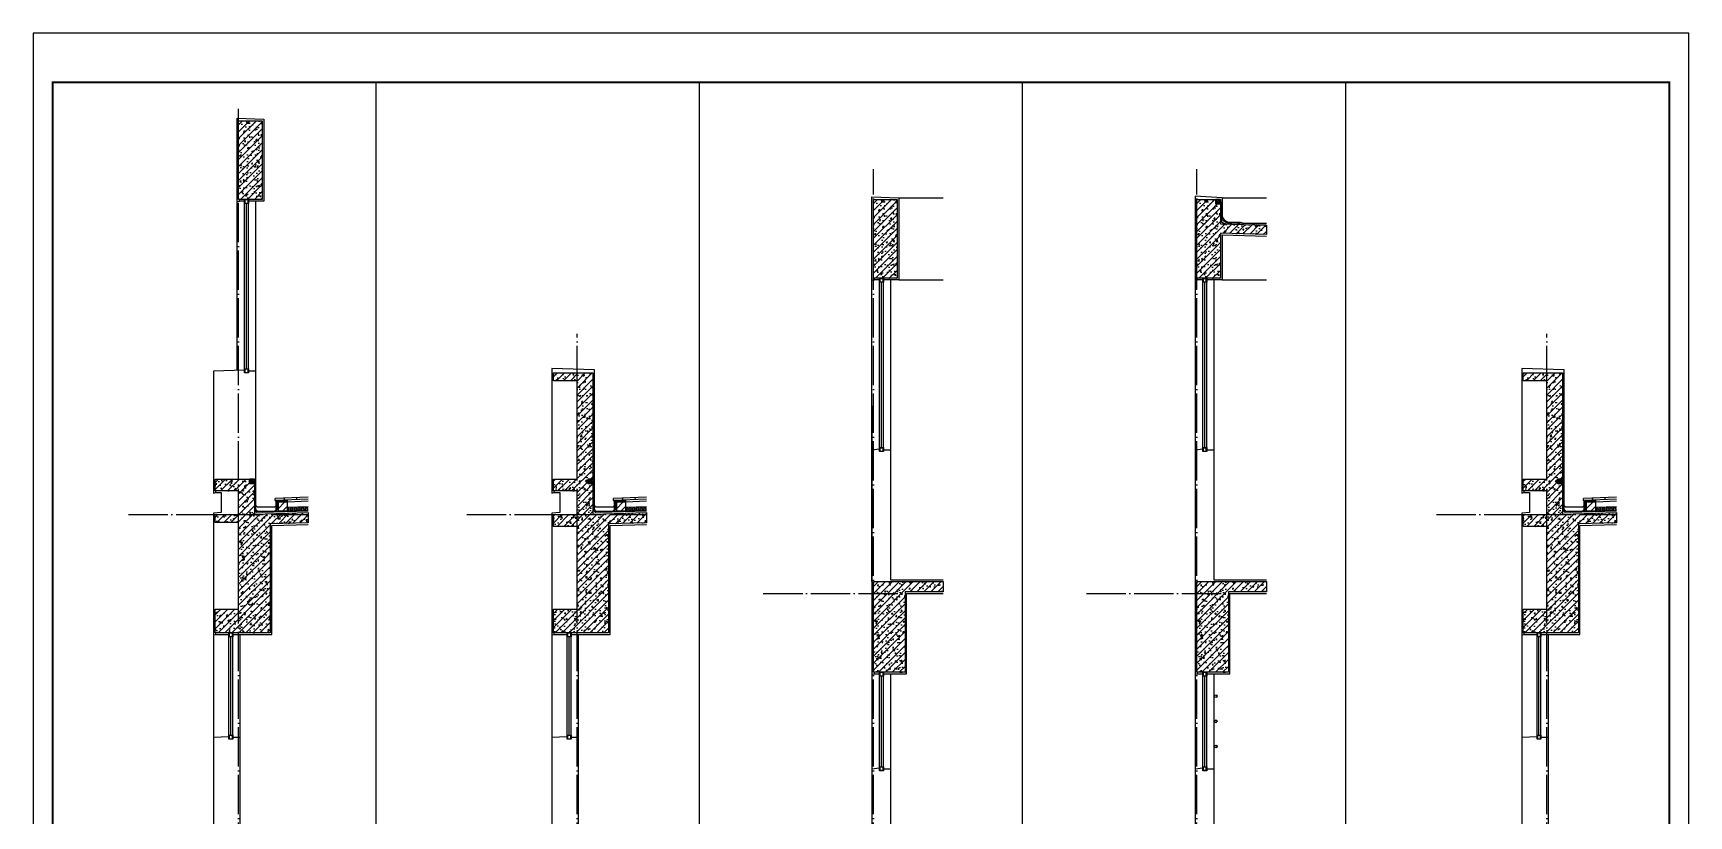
# Model space of a CAD drawing. Extents: x 6843040 to 15500510, y -6507076 to -4940511.
# Drawn here: x 7622712 to 7643738, y -6163807 to -6153872 of the extents above; entities that cross this region are included whole.
import ezdxf

# ---------------------------------------------------------------- set-up
doc = ezdxf.new("R2010")
doc.units = 0
doc.header["$LTSCALE"] = 1000
doc.header["$MEASUREMENT"] = 0
doc.linetypes.add('DOTE', pattern=[2.42, 2, -0.2, 0.02, -0.2])
doc.linetypes.add('HIDDEN2', pattern=[0.1875, 0.125, -0.0625])
for name, color, linetype in [('COLUMN', 10, 'Continuous'), ('DOTE', 8, 'DOTE'), ('E_LINE_1', 1, 'Continuous'), ('E_LINE_4', 5, 'Continuous'), ('E_LINE_5', 8, 'Continuous'), ('HATCH', 9, 'Continuous'), ('plan-1', 40, 'Continuous'), ('PUB_HATCH', 8, 'Continuous'), ('PUB_TITLE', 4, 'Continuous'), ('RAIL', 163, 'Continuous'), ('SOLID_HATCH', 251, 'Continuous'), ('WALL', 1, 'Continuous'), ('WINDOW', 4, 'Continuous'), ('批荡层', 213, 'Continuous')]:
    doc.layers.add(name, color=color, linetype=linetype)
pattern_1 = [(45, (8688.96, -294566.46), (-44.19417382, 44.19417382), []), (50, (8688.96, -294566.46), (179.3150457, -15.6880337), [18.75, -206.25]), (355, (8688.96, -294566.46), (-34.6878334, 188.0480334), [15, -165]), (100.4514, (8703.9, -294567.77), (144.6273454, 172.3598855), [15.9350475, -175.285528]), (46.1842, (8688.96, -294516.46), (266.810262, -41.3797536), [28.125, -309.375]), (96.6356, (8711.2, -294519.9), (233.6656764, 243.529468), [23.902572, -262.92825]), (351.1842, (8688.96, -294516.46), (233.665486, 243.52965), [22.5, -247.5]), (21, (8713.96, -294528.96), (149.226763, -100.6547227), [18.75, -206.25]), (326, (8713.96, -294528.96), (60.828833, 181.2875113), [15, -165]), (71.4514, (8726.4, -294537.35), (210.055657, 80.6326242), [15.9350475, -175.285528]), (37.5, (8688.96, -294566.46), (3.03996383, 83.22346346), [0, -163, 0, -167.5, 0, -165.625]), (7.5, (8688.96, -294566.46), (65.7673844, 98.602928), [0, -95.5, 0, -159.25, 0, -63.125]), (327.5, (8633.21, -294566.46), (133.45560904, -5.63871793), [0, -62.5, 0, -195, 0, -258.75]), (317.5, (8608.21, -294566.46), (145.7965423, 25.0262456), [0, -81.25, 0, -129.5, 0, -183.75])]
pattern_2 = [(45, (16751.246, -295566.46), (-44.19417382, 44.19417382), []), (50, (16751.25, -295566.46), (179.3150457, -15.6880337), [18.75, -206.25]), (355, (16751.25, -295566.46), (-34.6878334, 188.0480334), [15, -165]), (100.4514, (16766.19, -295567.77), (144.6273454, 172.3598855), [15.9350475, -175.285528]), (46.1842, (16751.25, -295516.46), (266.810262, -41.3797536), [28.125, -309.375]), (96.6356, (16773.48, -295519.9), (233.6656764, 243.529468), [23.902572, -262.92825]), (351.1842, (16751.25, -295516.46), (233.665486, 243.52965), [22.5, -247.5]), (21, (16776.25, -295528.96), (149.226763, -100.6547227), [18.75, -206.25]), (326, (16776.25, -295528.96), (60.828833, 181.2875113), [15, -165]), (71.4514, (16788.68, -295537.35), (210.055657, 80.6326242), [15.9350475, -175.285528]), (37.5, (16751.246, -295566.46), (3.03996383, 83.22346346), [0, -163, 0, -167.5, 0, -165.625]), (7.5, (16751.25, -295566.46), (65.7673844, 98.602928), [0, -95.5, 0, -159.25, 0, -63.125]), (327.5, (16695.496, -295566.46), (133.45560904, -5.63871793), [0, -62.5, 0, -195, 0, -258.75]), (317.5, (16670.5, -295566.46), (145.7965423, 25.0262456), [0, -81.25, 0, -129.5, 0, -183.75])]
pattern_3 = [(45, (20856.246, -295566.46), (-44.19417382, 44.19417382), []), (50, (20856.25, -295566.46), (179.3150457, -15.6880337), [18.75, -206.25]), (355, (20856.25, -295566.46), (-34.6878334, 188.0480334), [15, -165]), (100.4514, (20871.19, -295567.77), (144.6273454, 172.3598855), [15.9350475, -175.285528]), (46.1842, (20856.25, -295516.46), (266.810262, -41.3797536), [28.125, -309.375]), (96.6356, (20878.48, -295519.9), (233.6656764, 243.529468), [23.902572, -262.92825]), (351.1842, (20856.25, -295516.46), (233.665486, 243.52965), [22.5, -247.5]), (21, (20881.25, -295528.96), (149.226763, -100.6547227), [18.75, -206.25]), (326, (20881.25, -295528.96), (60.828833, 181.2875113), [15, -165]), (71.4514, (20893.68, -295537.35), (210.055657, 80.6326242), [15.9350475, -175.285528]), (37.5, (20856.246, -295566.46), (3.03996383, 83.22346346), [0, -163, 0, -167.5, 0, -165.625]), (7.5, (20856.25, -295566.46), (65.7673844, 98.602928), [0, -95.5, 0, -159.25, 0, -63.125]), (327.5, (20800.496, -295566.46), (133.45560904, -5.63871793), [0, -62.5, 0, -195, 0, -258.75]), (317.5, (20775.5, -295566.46), (145.7965423, 25.0262456), [0, -81.25, 0, -129.5, 0, -183.75])]

# ---------------------------------------------------------------- blocks, each defined once
blk = doc.blocks.new('护窗栏杆1')
at = {"layer": 'RAIL'}
for centre, radius in [((7607611, -5917854), 17.5), ((7607611, -5917854), 16), ((7607611, -5918174), 17.5), ((7607611, -5918174), 16), ((7607611, -5918494), 17.5), ((7607611, -5918494), 16)]:
    blk.add_circle(centre, radius, dxfattribs=at)

msp = doc.modelspace()

# ---------------------------------------------------------------- hatches: boundary and pattern name
at = {"layer": 'HATCH'}
h = msp.add_hatch(dxfattribs=at)
h.set_pattern_fill('多孔材料', color=256, scale=6, style=0)
h.set_pattern_definition([(135, (7706210.968, -6179089.071), (12.000012, 12.000012), []), (45, (7706210.968, -6179089.071), (12.000012, -12.000012), [])])
h.paths.add_polyline_path([(7637729.5, -6156008.1), (7637729.5, -6155983.9), (7637789.5, -6155983.9), (7637789.5, -6156035.7)])
edge = h.paths.add_edge_path()
edge.add_line((7637729.5, -6156010.1), (7637729.5, -6156013.9))
edge.add_line((7637729.5, -6156010.1), (7637789.5, -6156036.2))
edge.add_line((7637789.5, -6156036.2), (7637789.5, -6156040))
edge.add_line((7637789.5, -6156040), (7637759.1, -6156021.7))
edge.add_line((7637759.1, -6156021.7), (7637729.5, -6156013.9))
h.paths.add_polyline_path([(7637729.5, -6156013.9), (7637759.1, -6156021.7), (7637789.5, -6156040), (7637789.5, -6156043.9), (7637729.5, -6156043.9)])
h = msp.add_hatch(dxfattribs=at)
h.set_pattern_fill('多孔材料', color=256, scale=6, style=0)
h.set_pattern_definition([(135, (7682237.804, -6182638.995), (12.000012, 12.000012), []), (45, (7682237.804, -6182638.995), (12.000012, -12.000012), [])])
h.paths.add_polyline_path([(7625461.7, -6159558), (7625461.7, -6159533.8), (7625521.7, -6159533.8), (7625521.7, -6159585.6)])
edge = h.paths.add_edge_path()
edge.add_line((7625461.7, -6159560), (7625461.7, -6159563.8))
edge.add_line((7625461.7, -6159560), (7625521.7, -6159586.1))
edge.add_line((7625521.7, -6159586.1), (7625521.7, -6159589.9))
edge.add_line((7625521.7, -6159589.9), (7625491.3, -6159571.6))
edge.add_line((7625491.3, -6159571.6), (7625461.7, -6159563.8))
h.paths.add_polyline_path([(7625461.7, -6159563.8), (7625491.3, -6159571.6), (7625521.7, -6159589.9), (7625521.7, -6159593.8), (7625461.7, -6159593.8)])
h = msp.add_hatch(dxfattribs=at)
h.set_pattern_fill('多孔材料', color=256, scale=6, style=0)
h.set_pattern_definition([(135, (7686534.874, -6182638.995), (12.000012, 12.000012), []), (45, (7686534.874, -6182638.995), (12.000012, -12.000012), [])])
h.paths.add_polyline_path([(7629758.8, -6159558), (7629758.8, -6159533.8), (7629818.8, -6159533.8), (7629818.8, -6159585.6)])
edge = h.paths.add_edge_path()
edge.add_line((7629758.8, -6159560), (7629758.8, -6159563.8))
edge.add_line((7629758.8, -6159560), (7629818.8, -6159586.1))
edge.add_line((7629818.8, -6159586.1), (7629818.8, -6159589.9))
edge.add_line((7629818.8, -6159589.9), (7629788.4, -6159571.6))
edge.add_line((7629788.4, -6159571.6), (7629758.8, -6159563.8))
h.paths.add_polyline_path([(7629758.8, -6159563.8), (7629788.4, -6159571.6), (7629818.8, -6159589.9), (7629818.8, -6159593.8), (7629758.8, -6159593.8)])
h = msp.add_hatch(dxfattribs=at)
h.set_pattern_fill('多孔材料', color=256, scale=6, style=0)
h.set_pattern_definition([(135, (7698849.874, -6182638.995), (12.000012, 12.000012), []), (45, (7698849.874, -6182638.995), (12.000012, -12.000012), [])])
h.paths.add_polyline_path([(7642073.8, -6159558), (7642073.8, -6159533.8), (7642133.8, -6159533.8), (7642133.8, -6159585.6)])
edge = h.paths.add_edge_path()
edge.add_line((7642073.8, -6159560), (7642073.8, -6159563.8))
edge.add_line((7642073.8, -6159560), (7642133.8, -6159586.1))
edge.add_line((7642133.8, -6159586.1), (7642133.8, -6159589.9))
edge.add_line((7642133.8, -6159589.9), (7642103.4, -6159571.6))
edge.add_line((7642103.4, -6159571.6), (7642073.8, -6159563.8))
h.paths.add_polyline_path([(7642073.8, -6159563.8), (7642103.4, -6159571.6), (7642133.8, -6159589.9), (7642133.8, -6159593.8), (7642073.8, -6159593.8)])
at = {"layer": 'PUB_HATCH'}
h = msp.add_hatch(dxfattribs=at)
h.set_pattern_fill('钢筋混凝土', color=256, scale=25, style=0)
h.set_pattern_definition(pattern_1)
h.paths.add_polyline_path([(7625622.2, -6155983.9), (7625322.2, -6155983.9), (7625322.2, -6154983.9), (7625622.2, -6154983.9)])
h = msp.add_hatch(dxfattribs=at)
h.set_pattern_fill('钢筋混凝土', color=256, scale=25, style=0)
h.set_pattern_definition(pattern_2)
h.paths.add_polyline_path([(7633684.5, -6156983.9), (7633384.5, -6156983.9), (7633384.5, -6155983.9), (7633684.5, -6155983.9)])
h = msp.add_hatch(dxfattribs=at)
h.set_pattern_fill('钢筋混凝土', color=256, scale=25, style=0)
h.set_pattern_definition(pattern_3)
h.paths.add_polyline_path([(7637789.5, -6156412.8), (7637789.5, -6156983.9), (7637489.5, -6156983.9), (7637489.5, -6155983.9), (7637789.5, -6155983.9), (7637789.5, -6156292.7), (7638373.4, -6156308.9), (7638373.4, -6156429.9)])
h = msp.add_hatch(dxfattribs=at)
h.set_pattern_fill('钢筋混凝土', color=256, scale=25, style=0)
h.set_pattern_definition([(45, (-409.26, 0), (-44.19417382, 44.19417382), []), (50, (-409.26, 0), (179.3150457, -15.6880337), [18.75, -206.25]), (355, (-409.26, 0), (-34.6878334, 188.0480334), [15, -165]), (100.4514, (-394.32, -1.3), (144.6273454, 172.3598855), [15.9350475, -175.285528]), (46.1842, (-409.26, 50), (266.810262, -41.3797536), [28.125, -309.375]), (96.6356, (-387.03, 46.55), (233.6656764, 243.529468), [23.902572, -262.92825]), (351.1842, (-409.26, 50), (233.665486, 243.52965), [22.5, -247.5]), (21, (-384.26, 37.5), (149.226763, -100.6547227), [18.75, -206.25]), (326, (-384.26, 37.5), (60.828833, 181.2875113), [15, -165]), (71.4514, (-371.83, 29.11), (210.055657, 80.6326242), [15.9350475, -175.285528]), (37.5, (-409.26, 0), (3.03996383, 83.22346346), [0, -163, 0, -167.5, 0, -165.625]), (7.5, (-409.26, 0), (65.7673844, 98.602928), [0, -95.5, 0, -159.25, 0, -63.125]), (327.5, (-465.01, 0), (133.45560904, -5.63871793), [0, -62.5, 0, -195, 0, -258.75]), (317.5, (-490.01, 0), (145.7965423, 25.0262456), [0, -81.25, 0, -129.5, 0, -183.75])])
h.paths.add_polyline_path([(7629619.2, -6159533.9), (7629619.1, -6158283.8), (7629319.2, -6158283.8), (7629319.2, -6158183.9), (7629819.1, -6158183.9), (7629819.1, -6159977.9), (7630503.2, -6159957.4), (7630503.2, -6160087.4), (7630019, -6160102), (7630019.3, -6161484), (7629319.2, -6161484), (7629319.2, -6161184), (7629619.2, -6161184), (7629619.3, -6160133.9), (7629319.2, -6160133.9), (7629319.2, -6159983.9), (7629619.2, -6159983.9), (7629619.2, -6159683.9), (7629319.2, -6159683.9), (7629319.2, -6159533.9)])
h = msp.add_hatch(dxfattribs=at)
h.set_pattern_fill('钢筋混凝土', color=256, scale=25, style=0)
h.set_pattern_definition([(45, (11905.74, 0), (-44.19417382, 44.19417382), []), (50, (11905.74, 0), (179.3150457, -15.6880337), [18.75, -206.25]), (355, (11905.74, 0), (-34.6878334, 188.0480334), [15, -165]), (100.4514, (11920.68, -1.3), (144.6273454, 172.3598855), [15.9350475, -175.285528]), (46.1842, (11905.74, 50), (266.810262, -41.3797536), [28.125, -309.375]), (96.6356, (11927.97, 46.55), (233.6656764, 243.529468), [23.902572, -262.92825]), (351.1842, (11905.74, 50), (233.665486, 243.52965), [22.5, -247.5]), (21, (11930.74, 37.5), (149.226763, -100.6547227), [18.75, -206.25]), (326, (11930.74, 37.5), (60.828833, 181.2875113), [15, -165]), (71.4514, (11943.17, 29.11), (210.055657, 80.6326242), [15.9350475, -175.285528]), (37.5, (11905.74, 0), (3.03996383, 83.22346346), [0, -163, 0, -167.5, 0, -165.625]), (7.5, (11905.74, 0), (65.7673844, 98.602928), [0, -95.5, 0, -159.25, 0, -63.125]), (327.5, (11849.99, 0), (133.45560904, -5.63871793), [0, -62.5, 0, -195, 0, -258.75]), (317.5, (11824.99, 0), (145.7965423, 25.0262456), [0, -81.25, 0, -129.5, 0, -183.75])])
h.paths.add_polyline_path([(7641934.2, -6159533.9), (7641934.1, -6158283.8), (7641634.2, -6158283.8), (7641634.2, -6158183.9), (7642134.1, -6158183.9), (7642134.1, -6159977.9), (7642818.2, -6159957.4), (7642818.2, -6160087.4), (7642334, -6160102), (7642334.3, -6161484), (7641634.2, -6161484), (7641634.2, -6161184), (7641934.2, -6161184), (7641934.3, -6160133.9), (7641634.2, -6160133.9), (7641634.2, -6159983.9), (7641934.2, -6159983.9), (7641934.2, -6159683.9), (7641634.2, -6159683.9), (7641634.2, -6159533.9)])
h = msp.add_hatch(dxfattribs=at)
h.set_pattern_fill('钢筋混凝土', color=256, scale=25, style=0)
h.set_pattern_definition(pattern_1)
h.paths.add_polyline_path([(7625522.2, -6159533.8), (7625522.1, -6159977.9), (7626206.2, -6159957.4), (7626206.2, -6160087.4), (7625721.9, -6160102), (7625722.2, -6161484), (7625022.2, -6161484), (7625022.2, -6161184), (7625322.2, -6161184), (7625322.2, -6160083.9), (7625022.2, -6160083.9), (7625022.2, -6159983.9), (7625322.2, -6159983.9), (7625322.2, -6159683.9), (7625022.2, -6159683.9), (7625022.2, -6159533.9)])
h = msp.add_hatch(dxfattribs=at)
h.set_pattern_fill('钢筋混凝土', color=256, scale=25, style=0)
h.set_pattern_definition(pattern_2)
h.paths.add_polyline_path([(7633384.5, -6160833.9), (7634268.4, -6160833.9), (7634268.4, -6160963.9), (7633784.5, -6160963.9), (7633784.5, -6161983.9), (7633384.5, -6161983.9)])
h = msp.add_hatch(dxfattribs=at)
h.set_pattern_fill('钢筋混凝土', color=256, scale=25, style=0)
h.set_pattern_definition(pattern_3)
h.paths.add_polyline_path([(7637489.5, -6160833.9), (7638373.4, -6160833.9), (7638373.4, -6160963.9), (7637889.5, -6160963.9), (7637889.5, -6161983.9), (7637489.5, -6161983.9)])
at = {"layer": 'SOLID_HATCH'}
h = msp.add_hatch(dxfattribs=at)
h.set_pattern_fill('ANSI31', color=256, scale=100, angle=45.83242, style=0)
h.set_pattern_definition([(89.1675847, (3692390.94, -6339174.24), (158.733246, -2.3063004), [])])
h.paths.add_polyline_path([(7626206.2, -6159784.6), (7626206.2, -6159759.6), (7625787.1, -6159778.3), (7625787.1, -6159803.3)])
at = {"layer": 'SOLID_HATCH', "ltscale": 2}
h = msp.add_hatch(dxfattribs=at)
h.set_pattern_fill('普通砖', color=256, scale=25, style=0)
h.set_pattern_definition([(45, (-305158.266, -6797610.35), (-44.1941915, 44.1941915), [])])
h.paths.add_polyline_path([(7625822.1, -6159935.5), (7625822.1, -6159910.5), (7625942.1, -6159910.5), (7625942.1, -6159935.5)])
h.paths.add_polyline_path([(7625822.1, -6159910.5), (7625822.1, -6159825.5), (7625942.1, -6159825.5), (7625942.1, -6159910.5)])
at = {"layer": 'SOLID_HATCH', "ltscale": 0.3}
for points in [[(7625917, -6159823.9), (7625917, -6159798.9), (7625942, -6159798.9), (7625942, -6159823.9)], [(7630214.1, -6159823.9), (7630214.1, -6159798.9), (7630239.1, -6159798.9), (7630239.1, -6159823.9)], [(7642529.1, -6159823.9), (7642529.1, -6159798.9), (7642554.1, -6159798.9), (7642554.1, -6159823.9)]]:
    msp.add_hatch(color=256, dxfattribs=at).paths.add_polyline_path(points)
at = {"layer": 'SOLID_HATCH'}
h = msp.add_hatch(dxfattribs=at)
h.set_pattern_fill('HONEY', color=256, scale=9.924839, angle=0.52968, style=0)
h.set_pattern_definition([(179.47031934, (14036772.751, -6351896.665), (-23.50637199, 13.862714962), [15.75568129, -31.51136259]), (59.47031934, (14036772.751, -6351896.665), (23.758649317, 13.425757812), [15.75568129, -31.51136259]), (119.47031934, (14036772.751, -6351896.665), (0.252277328, 27.288472774), [-31.51136259, 15.75568129])])
h.paths.add_polyline_path([(7626206.2, -6159924.5), (7626206.2, -6159883.9), (7625942.1, -6159894.9), (7625942.1, -6159935.5)])
h = msp.add_hatch(dxfattribs=at)
h.set_pattern_fill('ANSI31', color=256, scale=100, angle=45.83242, style=0)
h.set_pattern_definition([(89.1675847, (3696688, -6339174.24), (158.733246, -2.3063004), [])])
h.paths.add_polyline_path([(7630503.2, -6159784.6), (7630503.2, -6159759.6), (7630084.1, -6159778.3), (7630084.1, -6159803.3)])
at = {"layer": 'SOLID_HATCH', "ltscale": 2}
h = msp.add_hatch(dxfattribs=at)
h.set_pattern_fill('普通砖', color=256, scale=25, style=0)
h.set_pattern_definition([(45, (-300861.196, -6797610.35), (-44.1941915, 44.1941915), [])])
h.paths.add_polyline_path([(7630119.1, -6159935.5), (7630119.1, -6159910.5), (7630239.1, -6159910.5), (7630239.1, -6159935.5)])
h.paths.add_polyline_path([(7630119.1, -6159910.5), (7630119.1, -6159825.5), (7630239.1, -6159825.5), (7630239.1, -6159910.5)])
at = {"layer": 'SOLID_HATCH'}
h = msp.add_hatch(dxfattribs=at)
h.set_pattern_fill('HONEY', color=256, scale=9.924839, angle=0.52968, style=0)
h.set_pattern_definition([(179.47031934, (14041069.822, -6351896.665), (-23.50637199, 13.862714962), [15.75568129, -31.51136259]), (59.47031934, (14041069.822, -6351896.665), (23.758649317, 13.425757812), [15.75568129, -31.51136259]), (119.47031934, (14041069.822, -6351896.665), (0.252277328, 27.288472774), [-31.51136259, 15.75568129])])
h.paths.add_polyline_path([(7630503.2, -6159924.5), (7630503.2, -6159883.9), (7630239.1, -6159894.9), (7630239.1, -6159935.5)])
h = msp.add_hatch(dxfattribs=at)
h.set_pattern_fill('ANSI31', color=256, scale=100, angle=45.83242, style=0)
h.set_pattern_definition([(89.1675847, (3709003, -6339174.24), (158.733246, -2.3063004), [])])
h.paths.add_polyline_path([(7642818.2, -6159784.6), (7642818.2, -6159759.6), (7642399.1, -6159778.3), (7642399.1, -6159803.3)])
at = {"layer": 'SOLID_HATCH', "ltscale": 2}
h = msp.add_hatch(dxfattribs=at)
h.set_pattern_fill('普通砖', color=256, scale=25, style=0)
h.set_pattern_definition([(45, (-288546.196, -6797610.35), (-44.1941915, 44.1941915), [])])
h.paths.add_polyline_path([(7642434.1, -6159935.5), (7642434.1, -6159910.5), (7642554.1, -6159910.5), (7642554.1, -6159935.5)])
h.paths.add_polyline_path([(7642434.1, -6159910.5), (7642434.1, -6159825.5), (7642554.1, -6159825.5), (7642554.1, -6159910.5)])
at = {"layer": 'SOLID_HATCH'}
h = msp.add_hatch(dxfattribs=at)
h.set_pattern_fill('HONEY', color=256, scale=9.924839, angle=0.52968, style=0)
h.set_pattern_definition([(179.47031934, (14053384.822, -6351896.665), (-23.50637199, 13.862714962), [15.75568129, -31.51136259]), (59.47031934, (14053384.822, -6351896.665), (23.758649317, 13.425757812), [15.75568129, -31.51136259]), (119.47031934, (14053384.822, -6351896.665), (0.252277328, 27.288472774), [-31.51136259, 15.75568129])])
h.paths.add_polyline_path([(7642818.2, -6159924.5), (7642818.2, -6159883.9), (7642554.1, -6159894.9), (7642554.1, -6159935.5)])

# ---------------------------------------------------------------- linework, layer by layer
at = {"layer": 'COLUMN'}
for points in [[(7625622.2, -6155983.9), (7625322.2, -6155983.9), (7625322.2, -6154983.9), (7625622.2, -6154983.9)], [(7633684.5, -6156983.9), (7633384.5, -6156983.9), (7633384.5, -6155983.9), (7633684.5, -6155983.9)], [(7629619.2, -6159533.9), (7629619.1, -6158283.8), (7629319.2, -6158283.8), (7629319.2, -6158183.9), (7629819.1, -6158183.9), (7629819.1, -6159977.9), (7630503.2, -6159957.4), (7630503.2, -6160087.4), (7630019, -6160102), (7630019.3, -6161484), (7629319.2, -6161484), (7629319.2, -6161184), (7629619.2, -6161184), (7629619.3, -6160133.9), (7629319.2, -6160133.9), (7629319.2, -6159983.9), (7629619.2, -6159983.9), (7629619.2, -6159683.9), (7629319.2, -6159683.9), (7629319.2, -6159533.9)], [(7641934.2, -6159533.9), (7641934.1, -6158283.8), (7641634.2, -6158283.8), (7641634.2, -6158183.9), (7642134.1, -6158183.9), (7642134.1, -6159977.9), (7642818.2, -6159957.4), (7642818.2, -6160087.4), (7642334, -6160102), (7642334.3, -6161484), (7641634.2, -6161484), (7641634.2, -6161184), (7641934.2, -6161184), (7641934.3, -6160133.9), (7641634.2, -6160133.9), (7641634.2, -6159983.9), (7641934.2, -6159983.9), (7641934.2, -6159683.9), (7641634.2, -6159683.9), (7641634.2, -6159533.9)], [(7625522.2, -6159533.8), (7625522.1, -6159977.9), (7626206.2, -6159957.4), (7626206.2, -6160087.4), (7625721.9, -6160102), (7625722.2, -6161484), (7625022.2, -6161484), (7625022.2, -6161184), (7625322.2, -6161184), (7625322.2, -6160083.9), (7625022.2, -6160083.9), (7625022.2, -6159983.9), (7625322.2, -6159983.9), (7625322.2, -6159683.9), (7625022.2, -6159683.9), (7625022.2, -6159533.9)]]:
    msp.add_lwpolyline(points, close=True, dxfattribs=at)
msp.add_lwpolyline([(7637789.5, -6156412.8), (7637789.5, -6156983.9), (7637489.5, -6156983.9), (7637489.5, -6155983.9), (7637789.5, -6155983.9), (7637789.5, -6156292.7), (7638373.4, -6156308.9), (7638373.4, -6156429.9), (7637789.5, -6156412.8)], dxfattribs=at)
at = {"layer": 'DOTE', "ltscale": 0.25}
for p, q in [((7625322.2, -6180726.7), (7625322.2, -6154835.3)), ((7633384.5, -6180726.7), (7633384.5, -6155601)), ((7637489.5, -6180726.7), (7637489.5, -6155601)), ((7629619.2, -6180726.7), (7629619.2, -6157689.2)), ((7641934.2, -6180726.7), (7641934.2, -6157689.2))]:
    msp.add_line(p, q, dxfattribs=at)
at = {"layer": 'DOTE', "linetype": 'DOTE', "ltscale": 0.25}
for points in [[(7623922.2, -6159983.9), (7626206.2, -6159983.9)], [(7628219.2, -6159983.9), (7630503.2, -6159983.9)], [(7640534.2, -6159983.9), (7642818.2, -6159983.9)], [(7631984.5, -6160983.9), (7634268.4, -6160983.9)], [(7636089.5, -6160983.9), (7638373.4, -6160983.9)]]:
    msp.add_lwpolyline(points, dxfattribs=at)
at = {"layer": 'E_LINE_1'}
for points in [[(7633384.5, -6160833.9), (7634268.4, -6160833.9), (7634268.4, -6160963.9), (7633784.5, -6160963.9), (7633784.5, -6161983.9), (7633384.5, -6161983.9)], [(7637489.5, -6160833.9), (7638373.4, -6160833.9), (7638373.4, -6160963.9), (7637889.5, -6160963.9), (7637889.5, -6161983.9), (7637489.5, -6161983.9)]]:
    msp.add_lwpolyline(points, close=True, dxfattribs=at)
at = {"layer": 'E_LINE_4'}
for p, q in [((7637789.5, -6155983.9), (7637729.5, -6155983.9)), ((7637729.5, -6156043.9), (7637729.5, -6155983.9)), ((7637789.5, -6156043.9), (7637729.5, -6156043.9)), ((7625521.7, -6159533.8), (7625461.7, -6159533.8)), ((7625461.7, -6159593.8), (7625461.7, -6159533.8)), ((7625521.7, -6159593.8), (7625461.7, -6159593.8)), ((7625522.1, -6159533.8), (7625462.1, -6159533.8)), ((7629818.8, -6159533.8), (7629758.8, -6159533.8)), ((7629758.8, -6159593.8), (7629758.8, -6159533.8)), ((7629818.8, -6159593.8), (7629758.8, -6159593.8)), ((7629819.2, -6159533.8), (7629759.2, -6159533.8)), ((7642133.8, -6159533.8), (7642073.8, -6159533.8)), ((7642073.8, -6159593.8), (7642073.8, -6159533.8)), ((7642133.8, -6159593.8), (7642073.8, -6159593.8)), ((7642134.2, -6159533.8), (7642074.2, -6159533.8))]:
    msp.add_line(p, q, dxfattribs=at)
at = {"layer": 'E_LINE_5', "linetype": 'HIDDEN2', "ltscale": 0.5, "const_width": 5, "flags": 128}
for points in [[(7637733.2, -6156016.3), (7637797, -6156016.3), (7637797, -6156258.4), (7637826.1, -6156287.5)], [(7637826.1, -6156286.3), (7638373.4, -6156298.9)]]:
    msp.add_lwpolyline(points, dxfattribs=at)
at = {"layer": 'E_LINE_5', "ltscale": 0.3, "flags": 128}
for points in [[(7637733.2, -6156013.8), (7637799.5, -6156013.8), (7637799.5, -6156257.3), (7637827.2, -6156285)], [(7637733.2, -6156018.8), (7637794.5, -6156018.8), (7637794.5, -6156259.4), (7637822.6, -6156287.5)]]:
    msp.add_lwpolyline(points, dxfattribs=at)
at = {"layer": 'E_LINE_5'}
msp.add_lwpolyline([(7638039.5, -6156282.7), (7637899.5, -6156282.7, -0.4142136), (7637799.5, -6156182.7), (7637799.5, -6156013.8)], format="xyb", dxfattribs=at)
at = {"layer": 'PUB_TITLE'}
msp.add_lwpolyline([(7622712.5, -6153872.4), (7622712.5, -6183597.4), (7643737.5, -6183597.4), (7643737.5, -6153872.4)], close=True, dxfattribs=at)
at = {"layer": 'PUB_TITLE', "const_width": 25}
msp.add_lwpolyline([(7622962.5, -6154497.4), (7622962.5, -6183347.4), (7643487.5, -6183347.4), (7643487.5, -6154497.4)], close=True, dxfattribs=at)
at = {"layer": 'PUB_TITLE'}
for points in [[(7627067.5, -6181597.4), (7627067.5, -6154497.4)], [(7631172.5, -6181597.4), (7631172.5, -6154497.4)], [(7635277.5, -6181597.4), (7635277.5, -6154497.4)], [(7635277.5, -6181597.4), (7635277.5, -6154497.4)], [(7639382.5, -6181597.4), (7639382.5, -6154497.4)]]:
    msp.add_lwpolyline(points, dxfattribs=at)
at = {"layer": 'SOLID_HATCH', "ltscale": 0.3}
for p, q in [((7625917, -6159823.9, -13903.4), (7625917, -6159798.9, -13903.4)), ((7625942.1, -6159828.3, -13806.8), (7625942.1, -6159803.3, -13806.8)), ((7630214.1, -6159823.9, -13903.4), (7630214.1, -6159798.9, -13903.4)), ((7630239.1, -6159828.3, -13806.8), (7630239.1, -6159803.3, -13806.8)), ((7642529.1, -6159823.9, -13903.4), (7642529.1, -6159798.9, -13903.4)), ((7642554.1, -6159828.3, -13806.8), (7642554.1, -6159803.3, -13806.8))]:
    msp.add_line(p, q, dxfattribs=at)
at = {"layer": 'SOLID_HATCH', "linetype": 'HIDDEN2', "ltscale": 0.5, "flags": 128}
for points, const_width, elevation in [([(7625464.3, -6159566.5), (7625528.1, -6159566.5), (7625528, -6159922.8), (7625557.2, -6159951.9)], 5, -38759.6), ([(7629761.4, -6159566.5), (7629825.1, -6159566.5), (7629825.1, -6159922.8), (7629854.2, -6159951.9)], 5, -38759.6), ([(7642076.4, -6159566.5), (7642140.1, -6159566.5), (7642140.1, -6159922.8), (7642169.2, -6159951.9)], 5, -38759.6), ([(7625917.1, -6159815.8), (7625809.6, -6159815.8), (7625809.6, -6159922.8), (7625782.9, -6159949.4)], 5, -13806.8), ([(7630214.1, -6159815.8), (7630106.6, -6159815.8), (7630106.6, -6159922.8), (7630080, -6159949.4)], 5, -13806.8), ([(7642529.1, -6159815.8), (7642421.6, -6159815.8), (7642421.6, -6159922.8), (7642395, -6159949.4)], 5, -13806.8), ([(7625620.7, -6159951.9), (7625557.5, -6159951.9)], 4.94, -13806.8), ([(7625620.7, -6159951.9), (7626206.2, -6159933.2)], 4.94, -13806.8), ([(7629917.8, -6159951.9), (7629854.6, -6159951.9)], 4.94, -13806.8), ([(7629917.8, -6159951.9), (7630503.3, -6159933.2)], 4.94, -13806.8), ([(7642232.8, -6159951.9), (7642169.6, -6159951.9)], 4.94, -13806.8), ([(7642232.8, -6159951.9), (7642818.3, -6159933.2)], 4.94, -13806.8)]:
    msp.add_lwpolyline(points, dxfattribs=dict(at, const_width=const_width, elevation=elevation))
at = {"layer": 'SOLID_HATCH', "ltscale": 0.3, "flags": 128}
for points, elevation in [([(7625464.3, -6159564), (7625530.6, -6159564), (7625530.5, -6159921.7), (7625558.3, -6159949.4)], -38759.6), ([(7625464.3, -6159569), (7625525.6, -6159569), (7625525.5, -6159923.8), (7625553.6, -6159951.9)], -38759.6), ([(7629761.4, -6159564), (7629827.6, -6159564), (7629827.6, -6159921.7), (7629855.3, -6159949.4)], -38759.6), ([(7629761.4, -6159569), (7629822.6, -6159569), (7629822.6, -6159923.8), (7629850.7, -6159951.9)], -38759.6), ([(7642076.4, -6159564), (7642142.6, -6159564), (7642142.6, -6159921.7), (7642170.3, -6159949.4)], -38759.6), ([(7642076.4, -6159569), (7642137.6, -6159569), (7642137.6, -6159923.8), (7642165.7, -6159951.9)], -38759.6), ([(7625917.1, -6159813.3), (7625807.1, -6159813.3), (7625807.1, -6159921.7), (7625779.3, -6159949.4)], -13806.8), ([(7625917.1, -6159818.3), (7625812.1, -6159818.3), (7625812.1, -6159923.8), (7625786.4, -6159949.4)], -13806.8), ([(7630214.1, -6159813.3), (7630104.1, -6159813.3), (7630104.1, -6159921.7), (7630076.4, -6159949.4)], -13806.8), ([(7630214.1, -6159818.3), (7630109.1, -6159818.3), (7630109.1, -6159923.8), (7630083.5, -6159949.4)], -13806.8), ([(7642529.1, -6159813.3), (7642419.1, -6159813.3), (7642419.1, -6159921.7), (7642391.4, -6159949.4)], -13806.8), ([(7642529.1, -6159818.3), (7642424.1, -6159818.3), (7642424.1, -6159923.8), (7642398.5, -6159949.4)], -13806.8), ([(7625620.7, -6159949.4), (7625558.6, -6159949.4)], -13806.8), ([(7625620.7, -6159949.4), (7626206.2, -6159930.8)], -13806.8), ([(7625620.7, -6159954.3), (7626206.2, -6159935.7)], -13806.8), ([(7629917.8, -6159949.4), (7629855.7, -6159949.4)], -13806.8), ([(7629917.8, -6159949.4), (7630503.3, -6159930.8)], -13806.8), ([(7629917.8, -6159954.3), (7630503.3, -6159935.7)], -13806.8), ([(7642232.8, -6159949.4), (7642170.7, -6159949.4)], -13806.8), ([(7642232.8, -6159949.4), (7642818.3, -6159930.8)], -13806.8), ([(7642232.8, -6159954.3), (7642818.3, -6159935.7)], -13806.8)]:
    msp.add_lwpolyline(points, dxfattribs=dict(at, elevation=elevation))
at = {"layer": 'SOLID_HATCH', "elevation": 11146.1}
for points in [[(7626206.2, -6159883.9), (7625942.1, -6159894.9), (7625942.1, -6159935.5), (7626206.2, -6159924.5)], [(7630503.3, -6159883.9), (7630239.1, -6159894.9), (7630239.1, -6159935.5), (7630503.3, -6159924.5)], [(7642818.3, -6159883.9), (7642554.1, -6159894.9), (7642554.1, -6159935.5), (7642818.3, -6159924.5)]]:
    msp.add_lwpolyline(points, dxfattribs=at)
at = {"layer": 'WALL', "elevation": -38759.6}
for points in [[(7625942.1, -6159825.5), (7625822.1, -6159825.5), (7625822.1, -6159935.5), (7625942.1, -6159935.5)], [(7630239.1, -6159825.5), (7630119.1, -6159825.5), (7630119.1, -6159935.5), (7630239.1, -6159935.5)], [(7642554.1, -6159825.5), (7642434.1, -6159825.5), (7642434.1, -6159935.5), (7642554.1, -6159935.5)]]:
    msp.add_lwpolyline(points, close=True, dxfattribs=at)
at = {"layer": 'WINDOW'}
for p, q in [((7625397.2, -6158133.9, 0), (7625397.2, -6156033.9, 0)), ((7625422.2, -6158133.9), (7625422.2, -6156033.9)), ((7625447.2, -6158133.9, 0), (7625447.2, -6156033.9, 0)), ((7633459.5, -6159133.9, 0), (7633459.5, -6157033.9, 0)), ((7633484.5, -6159133.9), (7633484.5, -6157033.9)), ((7633509.5, -6159133.9, 0), (7633509.5, -6157033.9, 0)), ((7637564.5, -6159133.9, 0), (7637564.5, -6157033.9, 0)), ((7637589.5, -6159133.9), (7637589.5, -6157033.9)), ((7637614.5, -6159133.9, 0), (7637614.5, -6157033.9, 0)), ((7625197.2, -6162783.9), (7625197.2, -6161533.9)), ((7625222.2, -6162783.9, 0), (7625222.2, -6161533.9, 0)), ((7625247.2, -6162783.9), (7625247.2, -6161533.9)), ((7629494.2, -6162783.9), (7629494.2, -6161533.9)), ((7629519.2, -6162783.9, 0), (7629519.2, -6161533.9, 0)), ((7629544.2, -6162783.9), (7629544.2, -6161533.9)), ((7641809.2, -6162783.9), (7641809.2, -6161533.9)), ((7641834.2, -6162783.9, 0), (7641834.2, -6161533.9, 0)), ((7641859.2, -6162783.9), (7641859.2, -6161533.9)), ((7633459.5, -6163184, 0), (7633459.5, -6162034, 0)), ((7633484.5, -6163184), (7633484.5, -6162034)), ((7633509.5, -6163184, 0), (7633509.5, -6162034, 0)), ((7637564.5, -6163184, 0), (7637564.5, -6162034, 0)), ((7637589.5, -6163184), (7637589.5, -6162034)), ((7637614.5, -6163184, 0), (7637614.5, -6162034, 0))]:
    msp.add_line(p, q, dxfattribs=at)
at = {"layer": 'WINDOW', "elevation": 0}
for points in [[(7625397.2, -6155983.9), (7625447.2, -6155983.9), (7625447.2, -6156033.9), (7625397.2, -6156033.9)], [(7625442.2, -6155988.9), (7625402.2, -6155988.9), (7625402.2, -6156028.9), (7625442.2, -6156028.9)], [(7633459.5, -6156983.9), (7633509.5, -6156983.9), (7633509.5, -6157033.9), (7633459.5, -6157033.9)], [(7633504.5, -6156988.9), (7633464.5, -6156988.9), (7633464.5, -6157028.9), (7633504.5, -6157028.9)], [(7637564.5, -6156983.9), (7637614.5, -6156983.9), (7637614.5, -6157033.9), (7637564.5, -6157033.9)], [(7637609.5, -6156988.9), (7637569.5, -6156988.9), (7637569.5, -6157028.9), (7637609.5, -6157028.9)], [(7633459.5, -6161984), (7633509.5, -6161984), (7633509.5, -6162034), (7633459.5, -6162034)], [(7633504.5, -6161989), (7633464.5, -6161989), (7633464.5, -6162029), (7633504.5, -6162029)], [(7637564.5, -6161984), (7637614.5, -6161984), (7637614.5, -6162034), (7637564.5, -6162034)], [(7637609.5, -6161989), (7637569.5, -6161989), (7637569.5, -6162029), (7637609.5, -6162029)]]:
    msp.add_lwpolyline(points, close=True, dxfattribs=at)
at = {"layer": 'WINDOW'}
for points in [[(7625397.2, -6158133.9), (7625447.2, -6158133.9), (7625447.2, -6158183.9), (7625397.2, -6158183.9)], [(7625442.2, -6158138.9), (7625402.2, -6158138.9), (7625402.2, -6158178.9), (7625442.2, -6158178.9)], [(7633459.5, -6159133.9), (7633509.5, -6159133.9), (7633509.5, -6159183.9), (7633459.5, -6159183.9)], [(7633504.5, -6159138.9), (7633464.5, -6159138.9), (7633464.5, -6159178.9), (7633504.5, -6159178.9)], [(7637564.5, -6159133.9), (7637614.5, -6159133.9), (7637614.5, -6159183.9), (7637564.5, -6159183.9)], [(7637609.5, -6159138.9), (7637569.5, -6159138.9), (7637569.5, -6159178.9), (7637609.5, -6159178.9)], [(7625197.2, -6161484), (7625247.2, -6161484), (7625247.2, -6161534), (7625197.2, -6161534)], [(7625242.2, -6161489), (7625202.2, -6161489), (7625202.2, -6161529), (7625242.2, -6161529)], [(7629494.2, -6161484), (7629544.2, -6161484), (7629544.2, -6161534), (7629494.2, -6161534)], [(7629539.2, -6161489), (7629499.2, -6161489), (7629499.2, -6161529), (7629539.2, -6161529)], [(7641809.2, -6161484), (7641859.2, -6161484), (7641859.2, -6161534), (7641809.2, -6161534)], [(7641854.2, -6161489), (7641814.2, -6161489), (7641814.2, -6161529), (7641854.2, -6161529)], [(7625197.2, -6162783.9), (7625247.2, -6162783.9), (7625247.2, -6162833.9), (7625197.2, -6162833.9)], [(7625242.2, -6162788.9), (7625202.2, -6162788.9), (7625202.2, -6162828.9), (7625242.2, -6162828.9)], [(7629494.2, -6162783.9), (7629544.2, -6162783.9), (7629544.2, -6162833.9), (7629494.2, -6162833.9)], [(7629539.2, -6162788.9), (7629499.2, -6162788.9), (7629499.2, -6162828.9), (7629539.2, -6162828.9)], [(7641809.2, -6162783.9), (7641859.2, -6162783.9), (7641859.2, -6162833.9), (7641809.2, -6162833.9)], [(7641854.2, -6162788.9), (7641814.2, -6162788.9), (7641814.2, -6162828.9), (7641854.2, -6162828.9)], [(7633459.5, -6163184), (7633509.5, -6163184), (7633509.5, -6163234), (7633459.5, -6163234)], [(7633504.5, -6163189), (7633464.5, -6163189), (7633464.5, -6163229), (7633504.5, -6163229)], [(7637564.5, -6163184), (7637614.5, -6163184), (7637614.5, -6163234), (7637564.5, -6163234)], [(7637609.5, -6163189), (7637569.5, -6163189), (7637569.5, -6163229), (7637609.5, -6163229)]]:
    msp.add_lwpolyline(points, close=True, dxfattribs=at)
at = {"layer": '批荡层'}
for p, q in [((7633459.5, -6159151.9), (7633364.5, -6159163.9)), ((7637564.5, -6159151.9), (7637469.5, -6159163.9)), ((7625561.6, -6159888.3, -13806.8), (7625542.1, -6159868.7, -13806.8)), ((7625776.4, -6159888.3, -13806.8), (7625561.6, -6159888.3, -13806.8)), ((7625776.4, -6159888.3, -13806.8), (7625797.1, -6159867.6, -13806.8)), ((7626206.2, -6159762.3, 24952.9), (7625787.1, -6159778.3, -13806.8)), ((7625787.1, -6159803.3, -13806.8), (7625787.1, -6159778.3, -13806.8)), ((7626206.2, -6159787.3, 24963.3), (7625787.1, -6159803.3, -13796.3)), ((7625787.1, -6159803.3, -13806.8), (7625797.1, -6159813.3, -13806.8)), ((7625797.1, -6159917.6, -13806.8), (7625797.1, -6159813.3, -13806.8)), ((7626206.2, -6159814.7, 24952.8), (7625942.1, -6159825.5, -13806.8)), ((7629858.7, -6159888.3, -13806.8), (7629839.1, -6159868.7, -13806.8)), ((7630073.4, -6159888.3, -13806.8), (7629858.7, -6159888.3, -13806.8)), ((7630073.4, -6159888.3, -13806.8), (7630094.1, -6159867.6, -13806.8)), ((7630503.3, -6159762.3, 24952.9), (7630084.1, -6159778.3, -13806.8)), ((7630084.1, -6159803.3, -13806.8), (7630084.1, -6159778.3, -13806.8)), ((7630503.3, -6159787.3, 24963.3), (7630084.1, -6159803.3, -13796.3)), ((7630084.1, -6159803.3, -13806.8), (7630094.1, -6159813.3, -13806.8)), ((7630094.1, -6159917.6, -13806.8), (7630094.1, -6159813.3, -13806.8)), ((7630503.3, -6159814.7, 24952.8), (7630239.1, -6159825.5, -13806.8)), ((7642173.7, -6159888.3, -13806.8), (7642154.1, -6159868.7, -13806.8)), ((7642388.4, -6159888.3, -13806.8), (7642173.7, -6159888.3, -13806.8)), ((7642388.4, -6159888.3, -13806.8), (7642409.1, -6159867.6, -13806.8)), ((7642818.3, -6159762.3, 24952.9), (7642399.1, -6159778.3, -13806.8)), ((7642399.1, -6159803.3, -13806.8), (7642399.1, -6159778.3, -13806.8)), ((7642818.3, -6159787.3, 24963.3), (7642399.1, -6159803.3, -13796.3)), ((7642399.1, -6159803.3, -13806.8), (7642409.1, -6159813.3, -13806.8)), ((7642409.1, -6159917.6, -13806.8), (7642409.1, -6159813.3, -13806.8)), ((7642818.3, -6159814.7, 24952.8), (7642554.1, -6159825.5, -13806.8)), ((7625554.9, -6159956.9), (7625522.1, -6159924.1, -13806.8)), ((7625561.6, -6159938.3, -13806.8), (7625542.1, -6159918.7, -13806.8)), ((7625561.6, -6159938.3, -13806.8), (7625776.4, -6159938.3, -13806.8)), ((7625776.4, -6159938.3, -13806.8), (7625797.1, -6159917.6, -13806.8)), ((7629851.9, -6159956.9), (7629819.2, -6159924.1, -13806.8)), ((7629858.7, -6159938.3, -13806.8), (7629839.1, -6159918.7, -13806.8)), ((7629858.7, -6159938.3, -13806.8), (7630073.4, -6159938.3, -13806.8)), ((7630073.4, -6159938.3, -13806.8), (7630094.1, -6159917.6, -13806.8)), ((7642166.9, -6159956.9), (7642134.2, -6159924.1, -13806.8)), ((7642173.7, -6159938.3, -13806.8), (7642154.1, -6159918.7, -13806.8)), ((7642173.7, -6159938.3, -13806.8), (7642388.4, -6159938.3, -13806.8)), ((7642388.4, -6159938.3, -13806.8), (7642409.1, -6159917.6, -13806.8)), ((7633364.5, -6160833.9), (7633364.5, -6164604)), ((7637469.5, -6160833.9), (7637469.5, -6164604)), ((7633394.5, -6162004), (7633459.5, -6162004)), ((7637499.5, -6162004), (7637564.5, -6162004)), ((7625197.2, -6162802.9), (7625002.2, -6162813.9)), ((7629494.2, -6162802.9), (7629299.2, -6162813.9)), ((7641809.2, -6162802.9), (7641614.2, -6162813.9)), ((7633459.5, -6163202), (7633364.5, -6163214)), ((7637564.5, -6163202), (7637469.5, -6163214))]:
    msp.add_line(p, q, dxfattribs=at)
for points, elevation in [([(7625302.2, -6158154.8), (7625302.2, -6154952), (7625642.2, -6154963.9), (7625642.2, -6156003.9), (7625447.2, -6156003.9)], 0), ([(7625397.2, -6156003.9), (7625332.2, -6156003.9)], 0), ([(7633364.5, -6160833.9), (7633364.5, -6155952), (7633704.5, -6155963.9), (7633704.5, -6157003.9), (7633509.5, -6157003.9)], 0), ([(7633704.5, -6155963.9), (7634268.4, -6155963.9)], 0), ([(7637809.5, -6155963.9), (7638373.4, -6155963.9)], 0), ([(7637809.5, -6156433.4), (7637809.5, -6157003.9), (7637614.5, -6157003.9)], 0), ([(7633459.5, -6157003.9), (7633394.4, -6157003.9)], 0), ([(7633704.5, -6157003.9), (7634268.4, -6157003.9)], 0), ([(7637564.5, -6157003.9), (7637499.4, -6157003.9)], 0), ([(7637809.5, -6157003.9), (7638373.4, -6157003.9)], 0), ([(7625542.1, -6159918.7), (7625542.1, -6158099.1)], -13806.8), ([(7633364.5, -6162010), (7633394.5, -6162004), (7633394.5, -6161984)], 0), ([(7637469.5, -6162010), (7637499.5, -6162004), (7637499.5, -6161984)], 0)]:
    msp.add_lwpolyline(points, dxfattribs=dict(at, elevation=elevation))
for points in [[(7625302.2, -6156009.9), (7625332.2, -6156003.9), (7625332.2, -6155983.9)], [(7625542.2, -6158163.9), (7625542.2, -6156003.9)], [(7637809.5, -6155963.9), (7637469.5, -6155941.8), (7637469.5, -6160983.9)], [(7637809.5, -6156433.4), (7638373.4, -6156449.9)], [(7633364.5, -6157009.9), (7633394.5, -6157003.9), (7633394.5, -6156983.9)], [(7633604.5, -6159163.9), (7633604.5, -6157003.9)], [(7637469.5, -6157009.9), (7637499.5, -6157003.9), (7637499.5, -6156983.9)], [(7637709.5, -6159163.9), (7637709.5, -6157003.9)], [(7625397.2, -6158151.9), (7625002.2, -6158163.9), (7625002.2, -6159709.9)], [(7625542.2, -6158163.9), (7625447.2, -6158163.9)], [(7625542, -6159918.7), (7625542.2, -6158163.9)], [(7629839.1, -6158147.5), (7629299.2, -6158129.1), (7629299.2, -6159709.9)], [(7629839.1, -6159918.7), (7629839.3, -6158147.5)], [(7642154.1, -6158147.5), (7641614.2, -6158129.1), (7641614.2, -6159709.9)], [(7642154.1, -6159918.7), (7642154.3, -6158147.5)], [(7633364.5, -6158604), (7633364.5, -6160983.9)], [(7633604.5, -6159163.9), (7633509.5, -6159163.9)], [(7634268.4, -6160813.9), (7633604.5, -6160814), (7633604.5, -6159163.9)], [(7637709.5, -6159163.9), (7637614.5, -6159163.9)], [(7638373.4, -6160813.9), (7637709.5, -6160814), (7637709.5, -6159163.9)], [(7625002.2, -6159709.9), (7625032.2, -6159703.9), (7625032.2, -6159683.9)], [(7629299.2, -6159709.9), (7629329.2, -6159703.9), (7629329.2, -6159683.9)], [(7641614.2, -6159709.9), (7641644.2, -6159703.9), (7641644.2, -6159683.9)], [(7625032.2, -6159703.9), (7625102.2, -6159703.9), (7625102.2, -6159956.9), (7625002.2, -6159963.9), (7625002.2, -6161510)], [(7629329.2, -6159703.9), (7629399.2, -6159703.9), (7629399.2, -6159956.9), (7629299.2, -6159963.9), (7629299.2, -6161510)], [(7641644.2, -6159703.9), (7641714.2, -6159703.9), (7641714.2, -6159956.9), (7641614.2, -6159963.9), (7641614.2, -6161510)], [(7625247.2, -6161504), (7625742.2, -6161504), (7625741.9, -6160121.4), (7626206.2, -6160107.4)], [(7626206.2, -6159937.4), (7625554.9, -6159956.9)], [(7629544.2, -6161504), (7630039.3, -6161504), (7630038.9, -6160121.4), (7630503.2, -6160107.4)], [(7630503.2, -6159937.4), (7629851.9, -6159956.9)], [(7641859.2, -6161504), (7642354.3, -6161504), (7642353.9, -6160121.4), (7642818.2, -6160107.4)], [(7642818.2, -6159937.4), (7642166.9, -6159956.9)], [(7633509.5, -6162003.9), (7633804.5, -6162003.9), (7633804.5, -6160983.9), (7634268.4, -6160983.9)], [(7637614.5, -6162003.9), (7637909.5, -6162003.9), (7637909.5, -6160983.9), (7638373.4, -6160983.9)], [(7625002.2, -6161510), (7625032.2, -6161504), (7625032.2, -6161484)], [(7625002.2, -6161510), (7625002.2, -6164009.9)], [(7625032.2, -6161504), (7625197.2, -6161504)], [(7626206.2, -6163963.9), (7625342.2, -6163963.9), (7625342.2, -6161504)], [(7629299.2, -6161510), (7629329.2, -6161504), (7629329.2, -6161484)], [(7629299.2, -6161510), (7629299.2, -6164009.9)], [(7629329.2, -6161504), (7629494.2, -6161504)], [(7630503.2, -6163963.9), (7629639.2, -6163963.9), (7629639.2, -6161504)], [(7641614.2, -6161510), (7641644.2, -6161504), (7641644.2, -6161484)], [(7641614.2, -6161510), (7641614.2, -6164009.9)], [(7641644.2, -6161504), (7641809.2, -6161504)], [(7642818.2, -6163963.9), (7641954.2, -6163963.9), (7641954.2, -6161504)], [(7633604.5, -6166963.9), (7633604.5, -6162003.9)], [(7637709.5, -6163963.9), (7637709.5, -6162003.9)], [(7625342.2, -6162813.9), (7625247.2, -6162813.9)], [(7629639.2, -6162813.9), (7629544.2, -6162813.9)], [(7641954.2, -6162813.9), (7641859.2, -6162813.9)], [(7633604.5, -6163214), (7633509.5, -6163214)], [(7637709.5, -6163214), (7637614.5, -6163214)]]:
    msp.add_lwpolyline(points, dxfattribs=at)
msp.add_lwpolyline([(7637809.5, -6155963.9), (7637809.5, -6156172.7, 0.4142136), (7637909.5, -6156272.7), (7638039.5, -6156272.7), (7638081.5, -6156282.7), (7638373.4, -6156282.7)], format="xyb", dxfattribs=at)

# ---------------------------------------------------------------- block references
at = {"layer": 'plan-1'}
msp.add_blockref('护窗栏杆1', (30117.8, -244433.6), dxfattribs=at)

doc.saveas('drawing.dxf')
